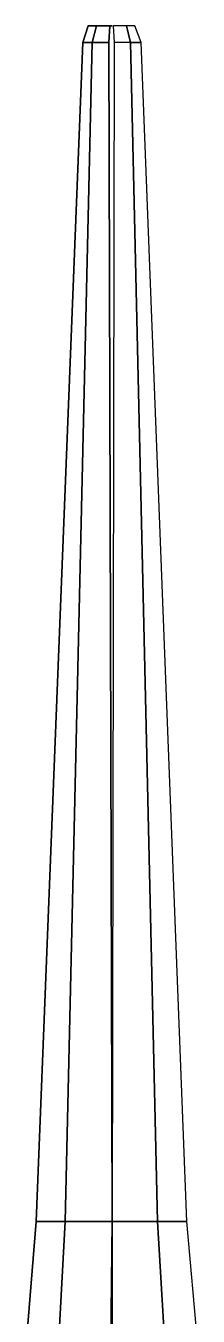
# Model space of a CAD drawing. Header units: millimetres. Extents: x -2415.6 to -2324.5, y 1851.1 to 1878.7.
# Drawn here: x -2370.92 to -2369.14, y 1865.36 to 1878.7 of the extents above; entities that cross this region are included whole.
import ezdxf

# ---------------------------------------------------------------- set-up
doc = ezdxf.new("R2010")
doc.units = ezdxf.units.MM
doc.header["$LTSCALE"] = 10
doc.layers.add('Aeronaves', color=2, linetype='Continuous')

msp = doc.modelspace()

# ---------------------------------------------------------------- linework, layer by layer
at = {"layer": 'Aeronaves'}
for p, q in [((-2370.334, 1878.528), (-2370.28, 1878.7)), ((-2370.28, 1878.7), (-2370.334, 1878.528)), ((-2370.28, 1878.7), (-2370.194, 1878.7)), ((-2370.194, 1878.7), (-2370.28, 1878.7)), ((-2370.194, 1878.7), (-2370.237, 1878.528)), ((-2370.237, 1878.528), (-2370.194, 1878.7)), ((-2370.194, 1878.7), (-2370.054, 1878.7)), ((-2370.054, 1878.7), (-2370.194, 1878.7)), ((-2370.054, 1878.7), (-2370.065, 1878.528)), ((-2370.065, 1878.528), (-2370.054, 1878.7)), ((-2370.033, 1878.7), (-2370.054, 1878.7)), ((-2370.054, 1878.7), (-2370.033, 1878.7)), ((-2370.022, 1878.7), (-2370.012, 1878.528)), ((-2369.883, 1878.7), (-2370.022, 1878.7)), ((-2369.883, 1878.7), (-2369.84, 1878.528)), ((-2369.797, 1878.7), (-2369.883, 1878.7)), ((-2369.84, 1878.528), (-2369.883, 1878.7)), ((-2369.732, 1878.528), (-2369.797, 1878.7)), ((-2369.732, 1878.528), (-2369.797, 1878.7)), ((-2370.817, 1866.34), (-2370.334, 1878.528)), ((-2370.334, 1878.528), (-2370.817, 1866.34)), ((-2370.237, 1878.528), (-2370.516, 1866.34)), ((-2370.516, 1866.34), (-2370.237, 1878.528)), ((-2370.334, 1878.528), (-2370.237, 1878.528)), ((-2370.237, 1878.528), (-2370.334, 1878.528)), ((-2370.237, 1878.528), (-2370.065, 1878.528)), ((-2370.065, 1878.528), (-2370.237, 1878.528)), ((-2370.065, 1878.528), (-2370.033, 1866.34)), ((-2370.033, 1866.34), (-2370.065, 1878.528)), ((-2370.012, 1878.528), (-2370.033, 1866.34)), ((-2370.012, 1878.528), (-2370.033, 1866.34)), ((-2369.84, 1878.528), (-2370.012, 1878.528)), ((-2369.84, 1878.528), (-2370.012, 1878.528)), ((-2369.84, 1878.528), (-2369.561, 1866.34)), ((-2369.561, 1866.34), (-2369.84, 1878.528)), ((-2369.84, 1878.528), (-2369.732, 1878.528)), ((-2369.732, 1878.528), (-2369.84, 1878.528)), ((-2369.26, 1866.34), (-2369.732, 1878.528)), ((-2369.26, 1866.34), (-2369.732, 1878.528)), ((-2370.924, 1865.009), (-2370.817, 1866.34)), ((-2370.817, 1866.34), (-2370.924, 1865.009)), ((-2370.817, 1866.34), (-2370.516, 1866.34)), ((-2370.516, 1866.34), (-2370.817, 1866.34)), ((-2370.591, 1865.009), (-2370.516, 1866.34)), ((-2370.516, 1866.34), (-2370.591, 1865.009)), ((-2370.516, 1866.34), (-2370.033, 1866.34)), ((-2370.033, 1866.34), (-2370.516, 1866.34)), ((-2370.044, 1865.084), (-2370.033, 1866.34)), ((-2370.033, 1866.34), (-2370.033, 1865.084)), ((-2370.033, 1866.34), (-2369.561, 1866.34)), ((-2369.561, 1866.34), (-2370.033, 1866.34)), ((-2369.561, 1866.34), (-2369.26, 1866.34)), ((-2369.561, 1866.34), (-2369.485, 1865.009)), ((-2369.26, 1866.34), (-2369.561, 1866.34)), ((-2369.485, 1865.009), (-2369.561, 1866.34)), ((-2369.142, 1865.009), (-2369.26, 1866.34)), ((-2369.142, 1865.009), (-2369.26, 1866.34))]:
    msp.add_line(p, q, dxfattribs=at)

doc.saveas('drawing.dxf')
